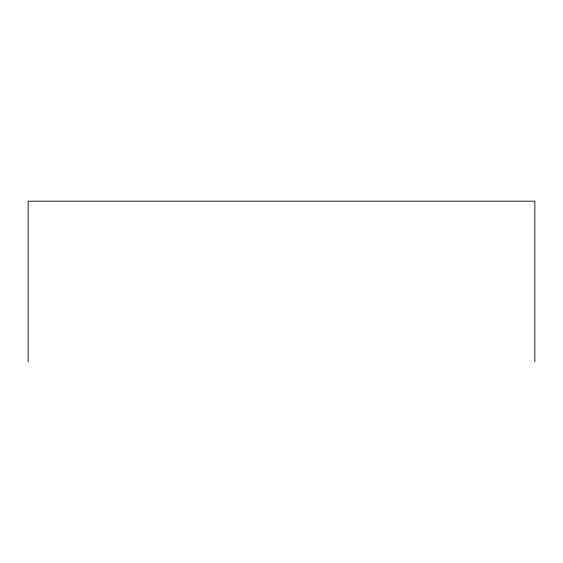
<?xml version="1.0" encoding="UTF-8"?>
<svg xmlns="http://www.w3.org/2000/svg" width="563" height="563" viewBox="0 0 563 563"><rect width="100%" height="100%" fill="white"/><g stroke="black" fill="none" stroke-linecap="round" stroke-linejoin="round"><path stroke-width="0.84" d="M534.85 361.812L534.85 201.188L28.15 201.188L28.15 361.812"/></g></svg>
